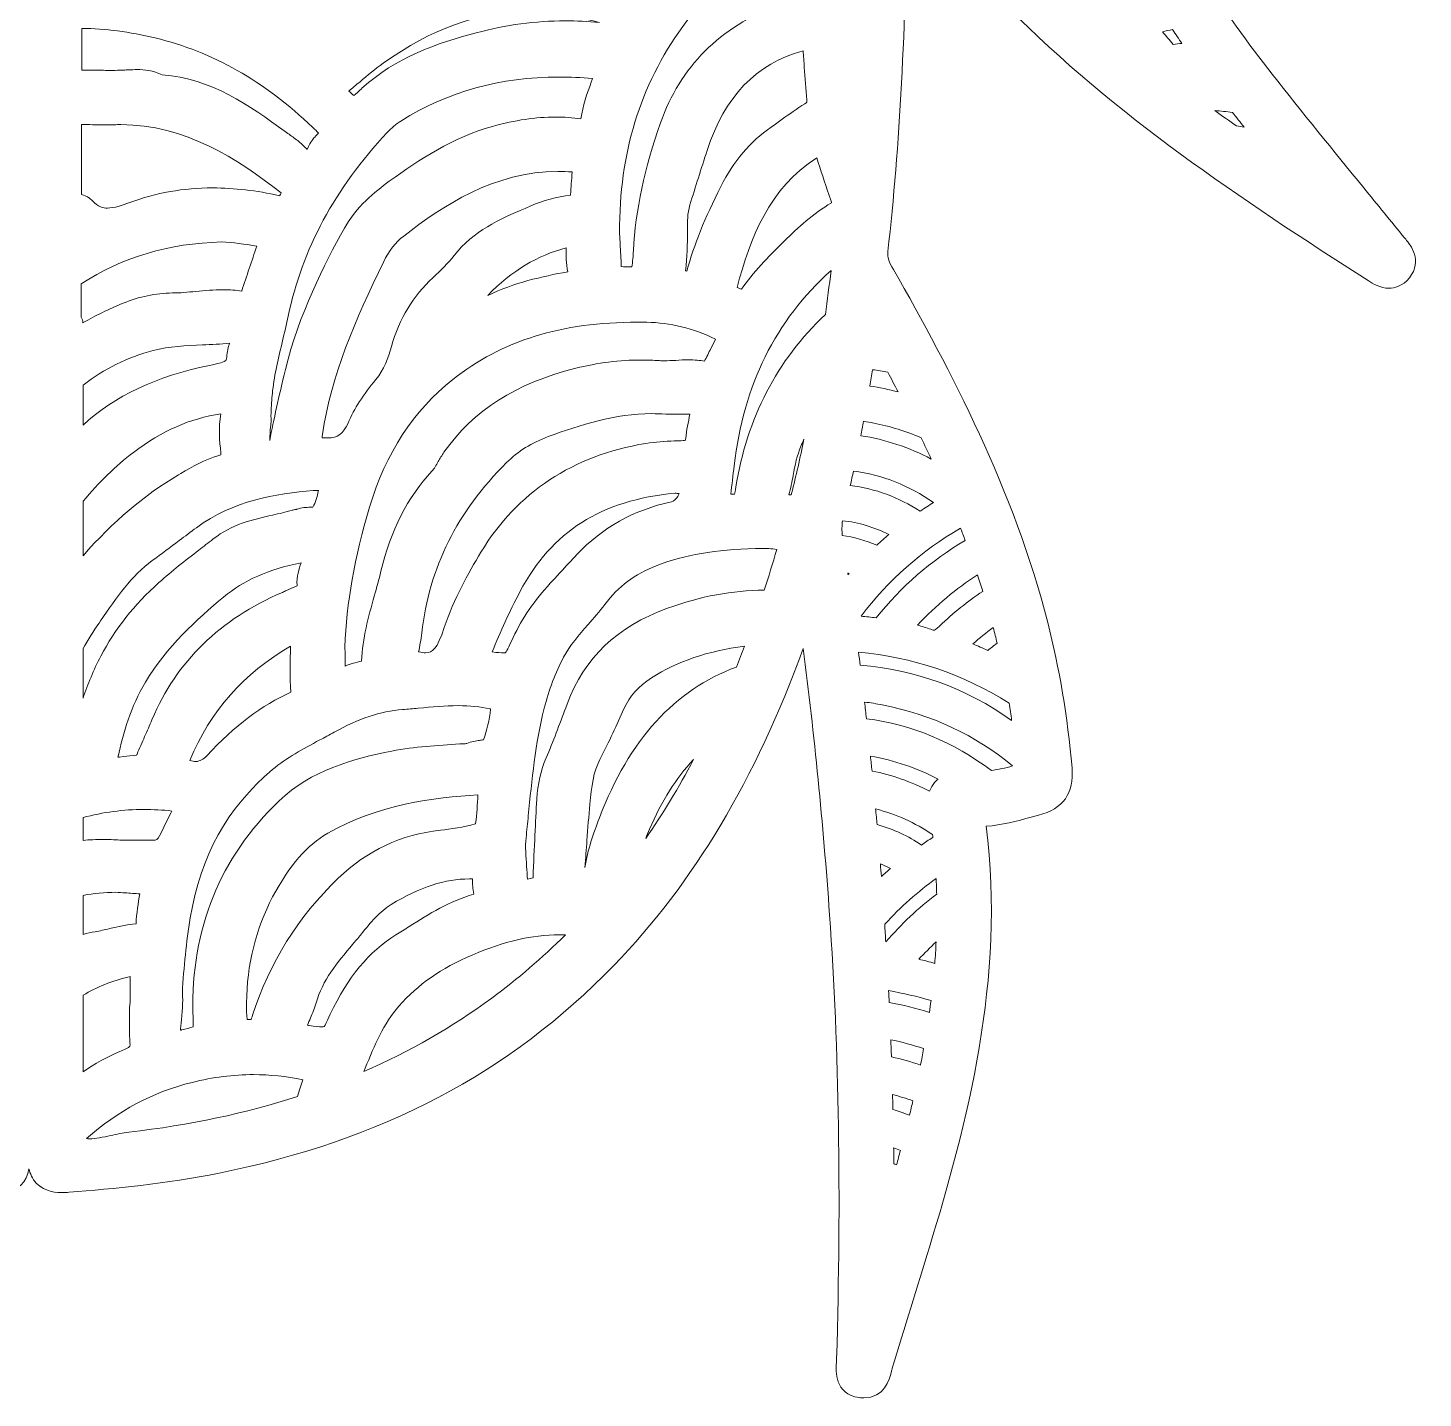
# Model space of a CAD drawing. Extents: x 55 to 1945, y -803 to -197.
# Drawn here: x 757.6 to 983.2, y -800.3 to -578.7 of the extents above; entities that cross this region are included whole.
import ezdxf

# ---------------------------------------------------------------- set-up
doc = ezdxf.new("R2010")
doc.units = 0
doc.header["$MEASUREMENT"] = 0
doc.layers.add('Layer 1', color=7, linetype='Continuous')

# ---------------------------------------------------------------- blocks, each defined once
blk = doc.blocks.new('block 2')
at = {"layer": 'Layer 1', "lineweight": 0}
for points, knots in [([(980.2, -612.68), (978.01, -609.98), (975.82, -607.29), (973.62, -604.6), (968.72, -598.59), (963.66, -592.38), (958.81, -586.19), (951.38, -576.7), (942.23, -563.82), (937.35, -548.26), (936.88, -546.77), (937, -546.29), (938.11, -545.24), (945.05, -538.69), (950.03, -531.23), (952.92, -523.05), (954.92, -517.36), (954.23, -515.91), (948.58, -513.87), (928.52, -506.64), (912.42, -493.97), (900.72, -476.21), (899.19, -473.89), (898.47, -471.72), (898.4, -469.18), (898.25, -464.07), (897.58, -458.73), (896.4, -453.32), (894.46, -444.44), (891.27, -434.42), (882.3, -427.47), (881.82, -427.09), (881.34, -426.74), (880.84, -426.4), (885.52, -422.49), (888.82, -417.27), (890.88, -410.54), (893.45, -402.18), (894.08, -392.92), (892.88, -381.39), (892.88, -381.39), (892.79, -380.54), (892.79, -380.54), (891.75, -370.64), (891.75, -370.64), (898.02, -362.41), (912.49, -343.4), (928.05, -332.67), (947, -328.65), (949, -328.22), (950.32, -327.37), (951.03, -326.06), (952.01, -324.26), (951.42, -322.25), (950.89, -320.89), (946.39, -309.26), (938.54, -301.57), (927.54, -298.03), (926.54, -297.71), (926.54, -297.65), (926.53, -296.78), (926.51, -292.92), (926.78, -289.16), (927.33, -285.61), (929.56, -271.21), (935.07, -257.96), (941.5, -243.37), (941.6, -243.13), (941.79, -242.81), (941.98, -242.48), (942.74, -241.18), (944.76, -237.73), (941.36, -235.19), (940.46, -234.51), (939.51, -234.17), (938.54, -234.17), (936.38, -234.17), (935.04, -235.8), (934.16, -236.89), (933.92, -237.18), (933.7, -237.45), (933.53, -237.61), (911.04, -259.03), (894.13, -285.43), (881.81, -318.32), (880.74, -321.18), (879.69, -324.04), (878.61, -327.02), (873.63, -315.34), (866.33, -304.93), (856.88, -296.02), (855.65, -294.86), (855.39, -294.08), (855.68, -292.39), (858.16, -277.79), (856.25, -264.3), (850, -252.3), (849.56, -251.44), (849.45, -250.71), (849.62, -249.67), (852.55, -231.6), (844.41, -214.21), (828.89, -205.34), (822.41, -201.64), (815.12, -199.69), (807.81, -199.69), (797.77, -199.69), (788.2, -203.19), (780.13, -209.83), (779.41, -210.42), (779.06, -210.53), (778.62, -210.53), (778.48, -210.53), (778.32, -210.51), (778.15, -210.49), (771.35, -209.5), (764.48, -209), (757.73, -209), (751.12, -209), (744.44, -209.48), (737.88, -210.43), (737.6, -210.47), (737.35, -210.49), (737.13, -210.49), (736.54, -210.49), (736.05, -210.36), (735.27, -209.72), (727.41, -203.26), (717.65, -199.71), (707.77, -199.71), (700.37, -199.71), (693.01, -201.69), (686.48, -205.44), (670.95, -214.36), (662.86, -231.82), (665.87, -249.91), (666.02, -250.8), (665.92, -251.42), (665.51, -252.2), (659.13, -264.39), (657.26, -277.72), (659.82, -292.95), (660.04, -294.26), (659.87, -294.75), (658.87, -295.69), (649.22, -304.74), (641.81, -315.28), (636.8, -327.05), (633.94, -319.07), (631.27, -312.04), (628.24, -305.09), (616.62, -278.45), (600.8, -255.52), (581.25, -236.94), (581.09, -236.79), (580.93, -236.62), (580.77, -236.44), (579.95, -235.53), (578.71, -234.17), (576.73, -234.17), (575.84, -234.17), (574.97, -234.46), (574.13, -235.03), (570.78, -237.34), (572.55, -240.68), (573.13, -241.78), (573.24, -241.99), (573.34, -242.19), (573.43, -242.38), (576.28, -248.67), (579.56, -256.14), (582.31, -263.9), (585.68, -273.41), (589.09, -284.74), (588.81, -296.61), (588.79, -297.46), (588.69, -297.65), (588.68, -297.67), (588.68, -297.67), (588.54, -297.81), (588, -297.98), (577.24, -301.41), (569.49, -308.75), (564.95, -319.8), (563.93, -322.29), (563.28, -324.19), (564.19, -325.96), (565.1, -327.71), (567.06, -328.29), (569.53, -328.86), (575.92, -330.33), (582.04, -332.65), (587.72, -335.77), (601.19, -343.16), (612.55, -354.39), (623.49, -371.1), (623.85, -371.66), (623.8, -372.22), (623.58, -373.56), (623.58, -373.56), (623.52, -373.89), (623.52, -373.89), (622.22, -381.95), (621.82, -389.79), (622.33, -397.19), (622.96, -406.5), (625, -417.98), (634.73, -426.42), (628.9, -430.37), (624.67, -436), (621.85, -443.54), (619.02, -451.1), (617.47, -459.67), (616.95, -470.52), (616.86, -472.32), (616.41, -473.77), (615.48, -475.22), (603.68, -493.54), (587.21, -506.58), (566.51, -513.98), (562.16, -515.53), (560.85, -518.28), (562.39, -522.64), (565.45, -531.28), (570.63, -539.02), (577.79, -545.62), (578.63, -546.39), (578.7, -546.68), (578.35, -547.79), (575.44, -557.15), (570.75, -566.38), (563.59, -576.83), (557.77, -585.33), (551.09, -593.44), (544.63, -601.29), (541.67, -604.88), (538.61, -608.6), (535.66, -612.32), (535.54, -612.47), (535.41, -612.62), (535.28, -612.76), (534.49, -613.67), (532.08, -616.41), (534.83, -619.38), (535.99, -620.63), (537.21, -620.89), (538.03, -620.89), (539.54, -620.89), (540.66, -620.06), (541.49, -619.45), (541.64, -619.33), (541.8, -619.22), (541.95, -619.12), (543.82, -617.88), (545.69, -616.65), (547.56, -615.42), (553.71, -611.38), (560.08, -607.2), (566.2, -602.87), (582.76, -591.14), (601.36, -576.52), (615.64, -556.17), (615.74, -576.94), (616.67, -595.29), (618.46, -612.13), (618.77, -614.99), (618.25, -617.27), (616.67, -620.01), (610.06, -631.48), (604.76, -642.12), (600.47, -652.54), (593.95, -668.39), (590.23, -683.37), (589.12, -698.34), (588.81, -702.55), (590.57, -705.07), (594.5, -706.04), (595.16, -706.2), (595.81, -706.39), (596.46, -706.57), (598.33, -707.1), (600.26, -707.65), (602.39, -707.73), (602.56, -707.74), (602.7, -707.75), (602.81, -707.76), (602.81, -707.88), (602.79, -708.04), (602.77, -708.24), (602.01, -714.13), (601.78, -720.27), (602.07, -726.49), (602.98, -745.23), (607.98, -762.81), (613.46, -780.66), (614, -782.4), (614.53, -784.13), (615.07, -785.87), (616.16, -789.4), (617.25, -792.92), (618.32, -796.46), (619.08, -799.02), (620.54, -800.31), (622.65, -800.31), (622.89, -800.31), (623.15, -800.29), (623.4, -800.25), (624.33, -800.11), (627.35, -799.3), (627.08, -794.98), (627.07, -794.76), (627.07, -794.54), (627.07, -794.32), (627.06, -794.11), (627.06, -793.91), (627.05, -793.7), (625.82, -761.99), (626.93, -729.41), (630.36, -696.86), (630.98, -691), (631.71, -685.05), (632.42, -679.28), (632.69, -679.96), (632.96, -680.63), (633.22, -681.3), (634.46, -684.4), (635.73, -687.6), (637.11, -690.71), (649.92, -719.72), (668.32, -739.95), (693.35, -752.56), (709.85, -760.88), (728.61, -765.58), (750.68, -766.94), (751.51, -766.99), (752.19, -767.02), (752.79, -767.02), (756.35, -767.02), (757.46, -765.31), (757.8, -763.21), (758, -764.02), (758.36, -764.85), (759.01, -765.54), (760.45, -767.08), (762.53, -767.08), (763.21, -767.08), (763.57, -767.08), (763.94, -767.06), (764.34, -767.03), (771.51, -766.46), (780, -765.65), (788.57, -763.93), (814.74, -758.68), (835.61, -747.7), (852.36, -730.37), (865.29, -717), (875.34, -700.19), (882.99, -679.08), (884.8, -693.05), (886.21, -707.24), (887.26, -722.18), (888.8, -744.02), (889.17, -767.54), (888.39, -794.08), (888.39, -794.25), (888.38, -794.44), (888.36, -794.62), (888.28, -795.87), (888.02, -799.66), (892.08, -800.24), (892.34, -800.27), (892.59, -800.29), (892.82, -800.29), (896.11, -800.29), (896.91, -797.31), (897.25, -796.03), (897.3, -795.85), (897.35, -795.67), (897.4, -795.49), (899.41, -788.96), (901.41, -782.42), (903.41, -775.88), (909.48, -755.92), (915.7, -732.57), (912.59, -707.84), (915.13, -707.63), (917.54, -706.99), (919.86, -706.37), (919.86, -706.37), (921.02, -706.06), (921.02, -706.06), (925.04, -705.01), (926.82, -702.51), (926.46, -698.41), (925.72, -690.03), (924.43, -682.34), (922.53, -674.89), (917.08, -653.5), (906.86, -634.03), (897.58, -617.8), (896.89, -616.6), (896.59, -615.87), (896.69, -614.91), (898.6, -597.76), (899.6, -578.96), (899.83, -556.08), (904.49, -562.78), (909.84, -569.14), (916.05, -575.39), (933.48, -592.92), (953.58, -606.31), (974.35, -619.6), (975.12, -620.09), (976.28, -620.83), (977.69, -620.83), (977.69, -620.83), (977.69, -620.83), (977.69, -620.83), (978.58, -620.83), (979.88, -620.54), (981, -619.13), (983.22, -616.33), (981.17, -613.85), (980.4, -612.92), (980.4, -612.92), (980.2, -612.68), (980.2, -612.68)], [0, 0, 0, 0, 1, 1, 1, 2, 2, 2, 3, 3, 3, 4, 4, 4, 5, 5, 5, 6, 6, 6, 7, 7, 7, 8, 8, 8, 9, 9, 9, 10, 10, 10, 11, 11, 11, 12, 12, 12, 13, 13, 13, 14, 14, 14, 15, 15, 15, 16, 16, 16, 17, 17, 17, 18, 18, 18, 19, 19, 19, 20, 20, 20, 21, 21, 21, 22, 22, 22, 23, 23, 23, 24, 24, 24, 25, 25, 25, 26, 26, 26, 27, 27, 27, 28, 28, 28, 29, 29, 29, 30, 30, 30, 31, 31, 31, 32, 32, 32, 33, 33, 33, 34, 34, 34, 35, 35, 35, 36, 36, 36, 37, 37, 37, 38, 38, 38, 39, 39, 39, 40, 40, 40, 41, 41, 41, 42, 42, 42, 43, 43, 43, 44, 44, 44, 45, 45, 45, 46, 46, 46, 47, 47, 47, 48, 48, 48, 49, 49, 49, 50, 50, 50, 51, 51, 51, 52, 52, 52, 53, 53, 53, 54, 54, 54, 55, 55, 55, 56, 56, 56, 57, 57, 57, 58, 58, 58, 59, 59, 59, 60, 60, 60, 61, 61, 61, 62, 62, 62, 63, 63, 63, 64, 64, 64, 65, 65, 65, 66, 66, 66, 67, 67, 67, 68, 68, 68, 69, 69, 69, 70, 70, 70, 71, 71, 71, 72, 72, 72, 73, 73, 73, 74, 74, 74, 75, 75, 75, 76, 76, 76, 77, 77, 77, 78, 78, 78, 79, 79, 79, 80, 80, 80, 81, 81, 81, 82, 82, 82, 83, 83, 83, 84, 84, 84, 85, 85, 85, 86, 86, 86, 87, 87, 87, 88, 88, 88, 89, 89, 89, 90, 90, 90, 91, 91, 91, 92, 92, 92, 93, 93, 93, 94, 94, 94, 95, 95, 95, 96, 96, 96, 97, 97, 97, 98, 98, 98, 99, 99, 99, 100, 100, 100, 101, 101, 101, 102, 102, 102, 103, 103, 103, 104, 104, 104, 105, 105, 105, 106, 106, 106, 107, 107, 107, 108, 108, 108, 109, 109, 109, 110, 110, 110, 111, 111, 111, 112, 112, 112, 113, 113, 113, 114, 114, 114, 115, 115, 115, 116, 116, 116, 117, 117, 117, 118, 118, 118, 119, 119, 119, 120, 120, 120, 121, 121, 121, 122, 122, 122, 123, 123, 123, 124, 124, 124, 125, 125, 125, 126, 126, 126, 127, 127, 127, 128, 128, 128, 129, 129, 129, 130, 130, 130, 131, 131, 131, 132, 132, 132, 133, 133, 133, 134, 134, 134, 135, 135, 135, 136, 136, 136, 137, 137, 137, 138, 138, 138, 139, 139, 139, 140, 140, 140, 141, 141, 141, 142, 142, 142, 142]), ([(883.57, -573.35), (882.08, -573.8), (880.58, -574.33), (879.1, -574.9), (869.43, -578.7), (863.15, -584.97), (859.92, -594.1), (857.32, -601.42), (855.89, -608.18), (855.54, -614.77), (855.5, -615.39), (855.43, -616.71), (855.3, -617.37), (855.2, -617.38), (855.07, -617.39), (854.89, -617.39), (854.53, -617.39), (854.1, -617.37), (853.59, -617.34), (853.53, -616.09), (853.47, -614.85), (853.4, -613.61), (853.4, -613.61), (853.31, -611.8), (853.31, -611.8), (853.24, -599.03), (856.58, -588.13), (863.51, -578.49), (868.78, -571.17), (875.81, -566.92), (884.96, -565.52), (884.83, -566.08), (884.69, -566.64), (884.53, -567.22), (884.03, -569.14), (883.5, -571.13), (883.57, -573.35)], [0, 0, 0, 0, 1, 1, 1, 2, 2, 2, 3, 3, 3, 4, 4, 4, 5, 5, 5, 6, 6, 6, 7, 7, 7, 8, 8, 8, 9, 9, 9, 10, 10, 10, 11, 11, 11, 12, 12, 12, 12]), ([(850.06, -577.88), (848.21, -577.69), (846.35, -577.59), (844.5, -577.59), (839.76, -577.59), (834.92, -578.24), (830.12, -579.52), (823.79, -581.2), (817.17, -583.46), (811.65, -588.49), (811.65, -588.49), (811.56, -588.57), (811.56, -588.57), (811.13, -588.96), (810.67, -589.39), (810.32, -589.67), (810.1, -589.47), (809.82, -589.22), (809.53, -588.95), (810.12, -588.47), (810.7, -587.97), (811.29, -587.48), (812.58, -586.39), (813.8, -585.35), (815.09, -584.44), (823.09, -578.82), (830.26, -576.2), (837.67, -576.2), (837.85, -576.2), (838.04, -576.2), (838.23, -576.2), (838.68, -576.23), (839.12, -576.26), (839.56, -576.28), (840.48, -576.34), (841.35, -576.39), (842.21, -576.47), (844.63, -576.71), (847.34, -577.07), (850.06, -577.88)], [0, 0, 0, 0, 1, 1, 1, 2, 2, 2, 3, 3, 3, 4, 4, 4, 5, 5, 5, 6, 6, 6, 7, 7, 7, 8, 8, 8, 9, 9, 9, 10, 10, 10, 11, 11, 11, 12, 12, 12, 13, 13, 13, 13]), ([(778.22, -580.36), (787.52, -582.59), (795.85, -587.32), (803.69, -594.82), (804, -595.12), (804.36, -595.46), (804.63, -595.74), (804.37, -596.04), (804.04, -596.38), (803.9, -596.53), (803.34, -597.12), (803.04, -597.79), (802.81, -598.38), (802.63, -598.21), (802.44, -598.03), (802.29, -597.89), (801.88, -597.5), (801.42, -597.05), (800.87, -596.66), (800.33, -596.27), (799.8, -595.89), (799.26, -595.5), (793.4, -591.27), (787.35, -586.9), (779.38, -586.34), (777.89, -585.58), (776.45, -585.47), (775.33, -585.47), (774.86, -585.47), (774.37, -585.5), (773.89, -585.52), (773.64, -585.53), (773.38, -585.54), (773.12, -585.55), (773.12, -585.55), (772.57, -585.57), (772.57, -585.57), (772.01, -585.59), (771.45, -585.61), (770.89, -585.61), (770.66, -585.61), (770.43, -585.61), (770.2, -585.6), (769.26, -585.56), (768.28, -585.54), (767.3, -585.54), (766.99, -585.54), (766.67, -585.55), (766.36, -585.55), (766.37, -583.31), (766.37, -581.06), (766.38, -578.81), (770.15, -578.84), (774.03, -579.35), (778.22, -580.36)], [0, 0, 0, 0, 1, 1, 1, 2, 2, 2, 3, 3, 3, 4, 4, 4, 5, 5, 5, 6, 6, 6, 7, 7, 7, 8, 8, 8, 9, 9, 9, 10, 10, 10, 11, 11, 11, 12, 12, 12, 13, 13, 13, 14, 14, 14, 15, 15, 15, 16, 16, 16, 17, 17, 17, 18, 18, 18, 18]), ([(942.82, -581.4), (942.26, -580.71), (941.68, -580.03), (941.08, -579.36), (941.62, -579.21), (942.16, -579.09), (942.71, -579.01), (943.21, -579.77), (943.71, -580.51), (944.21, -581.25), (943.75, -581.27), (943.28, -581.32), (942.82, -581.4)], [0, 0, 0, 0, 1, 1, 1, 2, 2, 2, 3, 3, 3, 4, 4, 4, 4]), ([(864.18, -618.05), (864.18, -618.05), (863.98, -617.99), (863.95, -617.99), (864.25, -615.82), (864.27, -613.67), (864.29, -611.59), (864.29, -610.85), (864.3, -610.1), (864.32, -609.36), (864.34, -608.77), (864.46, -608.1), (864.68, -607.36), (865.57, -604.43), (866.5, -601.52), (867.47, -598.54), (870.28, -589.83), (875.36, -584.55), (882.99, -582.43), (883.06, -583.31), (883.11, -584.2), (883.17, -585.08), (883.28, -586.81), (883.39, -588.6), (883.58, -590.38), (883.6, -590.62), (883.59, -590.75), (883.6, -590.76), (883.57, -590.79), (883.48, -590.87), (883.26, -591.01), (881.97, -591.78), (880.77, -592.66), (879.6, -593.5), (879.02, -593.93), (878.43, -594.35), (877.83, -594.77), (874.41, -597.13), (871.74, -600.27), (869.67, -604.38), (867.09, -609.48), (865.34, -613.83), (864.18, -618.05)], [0, 0, 0, 0, 1, 1, 1, 2, 2, 2, 3, 3, 3, 4, 4, 4, 5, 5, 5, 6, 6, 6, 7, 7, 7, 8, 8, 8, 9, 9, 9, 10, 10, 10, 11, 11, 11, 12, 12, 12, 13, 13, 13, 14, 14, 14, 14]), ([(796.75, -645.32), (796.76, -644.66), (796.82, -643.98), (796.88, -643.27), (796.91, -642.92), (796.95, -642.58), (796.97, -642.24), (796.99, -642.02), (796.97, -641.81), (796.93, -641.6), (796.95, -641.28), (796.97, -640.95), (796.98, -640.62), (797.04, -639.49), (797.09, -638.43), (797.21, -637.39), (797.54, -634.71), (798.16, -632.1), (798.81, -629.34), (799.12, -628.03), (799.45, -626.68), (799.73, -625.32), (802.01, -614.49), (807.24, -604.78), (815.73, -595.63), (816.39, -594.93), (817.16, -594.29), (817.95, -593.79), (825.63, -589), (833.99, -586.67), (843.52, -586.67), (845.28, -586.67), (847.1, -586.76), (848.94, -586.92), (848.87, -587.11), (848.8, -587.31), (848.73, -587.5), (848.05, -589.37), (847.36, -591.29), (847.07, -593.43), (845.72, -593.25), (844.35, -593.15), (842.97, -593.15), (839.74, -593.15), (836.4, -593.64), (832.78, -594.65), (826.4, -596.43), (820.98, -599.97), (816.08, -603.53), (813.7, -605.25), (810.73, -607.67), (808.83, -611.09), (805.53, -617.03), (801.47, -624.99), (799.28, -633.98), (798.19, -638.45), (797.39, -642.09), (796.76, -645.43), (796.75, -645.44), (796.75, -645.44), (796.75, -645.44), (796.75, -645.44), (796.75, -645.44), (796.75, -645.44), (796.75, -645.4), (796.75, -645.36), (796.75, -645.32)], [0, 0, 0, 0, 1, 1, 1, 2, 2, 2, 3, 3, 3, 4, 4, 4, 5, 5, 5, 6, 6, 6, 7, 7, 7, 8, 8, 8, 9, 9, 9, 10, 10, 10, 11, 11, 11, 12, 12, 12, 13, 13, 13, 14, 14, 14, 15, 15, 15, 16, 16, 16, 17, 17, 17, 18, 18, 18, 19, 19, 19, 20, 20, 20, 21, 21, 21, 22, 22, 22, 22]), ([(953.06, -594.59), (951.88, -593.77), (950.71, -592.94), (949.54, -592.1), (950.5, -592.17), (951.45, -592.27), (952.4, -592.39), (953.03, -593.19), (953.66, -593.99), (954.29, -594.8), (953.88, -594.72), (953.47, -594.65), (953.06, -594.59)], [0, 0, 0, 0, 1, 1, 1, 2, 2, 2, 3, 3, 3, 4, 4, 4, 4]), ([(768.08, -594.39), (768.13, -594.39), (769.93, -594.41), (770.28, -594.41), (770.71, -594.41), (771.14, -594.4), (771.56, -594.39), (771.94, -594.37), (772.31, -594.37), (772.67, -594.37), (783.01, -594.37), (791.55, -599.89), (798.58, -605.39), (798.53, -605.5), (798.39, -605.81), (798.37, -605.86), (794.55, -605.02), (791, -604.61), (787.53, -604.61), (782.84, -604.61), (778.33, -605.4), (774.13, -606.96), (772.88, -607.42), (771.57, -607.87), (770.5, -607.87), (769.83, -607.87), (769.02, -607.73), (768.05, -606.66), (767.55, -606.11), (766.94, -605.89), (766.62, -605.77), (766.62, -605.77), (766.3, -605.65), (766.3, -605.65), (766.31, -601.86), (766.32, -598.09), (766.33, -594.35), (766.91, -594.35), (767.5, -594.36), (768.08, -594.39)], [0, 0, 0, 0, 1, 1, 1, 2, 2, 2, 3, 3, 3, 4, 4, 4, 5, 5, 5, 6, 6, 6, 7, 7, 7, 8, 8, 8, 9, 9, 9, 10, 10, 10, 11, 11, 11, 12, 12, 12, 13, 13, 13, 13]), ([(887.55, -607.03), (884.6, -608.76), (882.17, -611.03), (879.93, -613.21), (877.2, -615.87), (874.97, -618.21), (873, -620.97), (872.91, -620.94), (872.45, -620.77), (872.31, -620.72), (874.43, -612.67), (877.5, -604.62), (885.2, -599.74), (885.81, -601.74), (886.48, -603.74), (887.13, -605.67), (887.13, -605.67), (887.5, -606.77), (887.5, -606.77), (887.54, -606.87), (887.56, -606.96), (887.57, -607.02), (887.56, -607.02), (887.56, -607.03), (887.55, -607.03)], [0, 0, 0, 0, 1, 1, 1, 2, 2, 2, 3, 3, 3, 4, 4, 4, 5, 5, 5, 6, 6, 6, 7, 7, 7, 8, 8, 8, 8]), ([(838.97, -607.49), (838.97, -607.49), (838.02, -607.91), (838.02, -607.91), (833.93, -609.69), (829.69, -611.53), (826.55, -615.55), (825.57, -616.8), (824.47, -617.89), (823.1, -619.14), (819.94, -622.03), (817.69, -625.77), (816.41, -630.26), (815.89, -632.12), (815.22, -634.05), (813.91, -635.6), (811.86, -638.03), (810.43, -640.27), (809.4, -642.65), (808.67, -644.35), (807.71, -645.04), (806.1, -645.04), (805.96, -645.04), (805.81, -645.04), (805.66, -645.02), (805.63, -645.02), (805.32, -645.01), (805.2, -645.01), (805.22, -644.9), (805.28, -644.49), (805.28, -644.49), (806.66, -634.81), (810.57, -626.09), (815.17, -616.51), (815.96, -614.84), (817.08, -613.42), (818.4, -612.39), (824.63, -607.52), (833.09, -601.94), (843.35, -601.94), (844.09, -601.94), (844.84, -601.97), (845.59, -602.02), (845.61, -602.03), (845.63, -602.03), (845.65, -602.03), (845.65, -602.05), (845.65, -602.07), (845.65, -602.08), (845.53, -603.34), (845.42, -604.48), (845.39, -605.67), (845.39, -605.71), (845.39, -605.74), (845.38, -605.78), (843.13, -606.04), (840.97, -606.61), (838.97, -607.49)], [0, 0, 0, 0, 1, 1, 1, 2, 2, 2, 3, 3, 3, 4, 4, 4, 5, 5, 5, 6, 6, 6, 7, 7, 7, 8, 8, 8, 9, 9, 9, 10, 10, 10, 11, 11, 11, 12, 12, 12, 13, 13, 13, 14, 14, 14, 15, 15, 15, 16, 16, 16, 17, 17, 17, 18, 18, 18, 19, 19, 19, 19]), ([(766.27, -625.52), (766.27, -623.72), (766.27, -621.93), (766.27, -620.13), (772.87, -615.82), (780.5, -613.54), (788.95, -613.35), (790.83, -613.4), (792.7, -613.69), (794.65, -614.02), (793.84, -616.43), (793.02, -618.84), (792.21, -621.28), (791.28, -621.14), (790.3, -621.07), (789.24, -621.07), (787.72, -621.07), (786.23, -621.21), (784.79, -621.35), (783.48, -621.47), (782.25, -621.59), (781.02, -621.6), (778.31, -621.64), (775.63, -622.19), (773.05, -623.25), (770.75, -624.19), (768.57, -625.25), (766.55, -626.41), (766.52, -626.09), (766.42, -625.79), (766.27, -625.52)], [0, 0, 0, 0, 1, 1, 1, 2, 2, 2, 3, 3, 3, 4, 4, 4, 5, 5, 5, 6, 6, 6, 7, 7, 7, 8, 8, 8, 9, 9, 9, 10, 10, 10, 10]), ([(844.93, -618.17), (840.72, -618.94), (836.29, -619.95), (831.99, -621.98), (835.95, -617.96), (840.01, -615.53), (844.67, -614.31), (844.66, -615.5), (844.66, -616.82), (844.93, -618.17)], [0, 0, 0, 0, 1, 1, 1, 2, 2, 2, 3, 3, 3, 3]), ([(886.58, -625.07), (878.74, -632.48), (873.87, -641.88), (872.1, -653.02), (872.01, -653.59), (871.93, -653.92), (871.88, -654.11), (871.75, -654.13), (871.56, -654.14), (871.28, -654.15), (871.47, -652.61), (871.65, -651.08), (871.83, -649.54), (873.36, -636.45), (878.48, -626.11), (887.49, -617.97), (887.21, -620.39), (886.9, -622.76), (886.58, -625.07)], [0, 0, 0, 0, 1, 1, 1, 2, 2, 2, 3, 3, 3, 4, 4, 4, 5, 5, 5, 6, 6, 6, 6]), ([(864.49, -632.41), (863.76, -632.41), (863.06, -632.45), (862.38, -632.49), (861.74, -632.53), (861.14, -632.56), (860.55, -632.56), (860.28, -632.56), (860.02, -632.56), (859.75, -632.54), (858.79, -632.47), (857.82, -632.44), (856.87, -632.44), (853.33, -632.44), (849.75, -632.89), (846.21, -633.78), (836.47, -636.22), (829.71, -640.54), (824.92, -647.36), (824.57, -647.86), (824.28, -648.37), (824, -648.86), (823.65, -649.46), (823.32, -650.03), (822.98, -650.4), (819.04, -654.62), (816.26, -660.08), (814.72, -666.61), (814.4, -667.93), (814.04, -669.23), (813.65, -670.61), (812.71, -673.96), (811.74, -677.41), (811.58, -681.13), (810.69, -681.33), (809.8, -681.6), (808.93, -681.92), (808.94, -681.35), (808.93, -680.8), (808.92, -680.25), (808.92, -679.76), (808.91, -679.27), (808.91, -678.86), (809.15, -671.75), (810.45, -664.35), (812.89, -656.24), (815.54, -647.41), (819.94, -640.66), (826.33, -635.6), (834.34, -629.27), (843.84, -626.32), (856.22, -626.32), (856.72, -626.32), (857.22, -626.32), (857.72, -626.33), (861.48, -626.4), (865.21, -627.31), (868.82, -629.05), (868.57, -629.55), (868.32, -630.06), (868.07, -630.57), (867.73, -631.26), (867.39, -631.95), (867.04, -632.63), (866.27, -632.48), (865.43, -632.41), (864.49, -632.41)], [0, 0, 0, 0, 1, 1, 1, 2, 2, 2, 3, 3, 3, 4, 4, 4, 5, 5, 5, 6, 6, 6, 7, 7, 7, 8, 8, 8, 9, 9, 9, 10, 10, 10, 11, 11, 11, 12, 12, 12, 13, 13, 13, 14, 14, 14, 15, 15, 15, 16, 16, 16, 17, 17, 17, 18, 18, 18, 19, 19, 19, 20, 20, 20, 21, 21, 21, 22, 22, 22, 22]), ([(788.82, -632.88), (788.24, -633.04), (787.62, -633.17), (787.02, -633.3), (778.34, -635.12), (771.74, -638.22), (766.56, -642.95), (766.56, -642.95), (766.56, -636.51), (766.56, -636.51), (770, -633.83), (773.72, -631.99), (777.92, -630.9), (780.49, -630.23), (783.24, -630.11), (785.9, -629.99), (787.33, -629.93), (788.8, -629.87), (790.24, -629.72), (790.05, -630.37), (789.84, -631.11), (789.8, -631.94), (789.77, -632.43), (789.76, -632.62), (788.82, -632.88)], [0, 0, 0, 0, 1, 1, 1, 2, 2, 2, 3, 3, 3, 4, 4, 4, 5, 5, 5, 6, 6, 6, 7, 7, 7, 8, 8, 8, 8]), ([(898.35, -637.6), (896.85, -637.2), (895.33, -636.88), (893.78, -636.64), (893.93, -635.77), (894.08, -634.88), (894.22, -634), (895.05, -634.12), (895.87, -634.26), (896.67, -634.42), (897.23, -635.47), (897.79, -636.53), (898.35, -637.6)], [0, 0, 0, 0, 1, 1, 1, 2, 2, 2, 3, 3, 3, 4, 4, 4, 4]), ([(788.84, -647.43), (788.85, -647.58), (788.85, -647.7), (788.85, -647.79), (788.75, -647.82), (788.64, -647.86), (788.49, -647.9), (786.18, -648.52), (784.25, -649.68), (782.37, -650.79), (782.37, -650.79), (781.99, -651.02), (781.99, -651.02), (776.45, -654.3), (771.4, -658.58), (766.56, -664.08), (766.56, -661.14), (766.56, -658.21), (766.56, -655.29), (769.14, -652.19), (771.82, -649.59), (774.73, -647.37), (779.3, -643.89), (783.92, -641.85), (788.84, -641.16), (788.46, -643.39), (788.63, -645.54), (788.84, -647.43)], [0, 0, 0, 0, 1, 1, 1, 2, 2, 2, 3, 3, 3, 4, 4, 4, 5, 5, 5, 6, 6, 6, 7, 7, 7, 8, 8, 8, 9, 9, 9, 9]), ([(862.15, -645.53), (860.65, -645.6), (859.11, -645.67), (857.54, -645.93), (845.72, -647.89), (836.76, -653.81), (830.89, -663.53), (828.83, -666.94), (826.51, -671.05), (824.96, -675.71), (823.8, -679.19), (823.08, -679.78), (821.92, -679.78), (821.62, -679.78), (821.28, -679.74), (820.9, -679.65), (820.87, -679.64), (820.85, -679.64), (820.82, -679.63), (821.02, -678.73), (821.18, -677.73), (821.31, -676.58), (822.55, -665.98), (827.04, -656.97), (835.04, -649.03), (836.92, -647.16), (839.06, -645.83), (841.75, -644.83), (846.97, -642.9), (852.61, -641.11), (858.49, -641.11), (859.26, -641.11), (860.03, -641.14), (860.78, -641.2), (860.84, -641.21), (860.91, -641.21), (860.97, -641.21), (860.97, -641.21), (864.42, -641.21), (864.69, -641.21), (864.4, -642.46), (864.13, -643.76), (864, -645.1), (863.98, -645.25), (863.96, -645.35), (863.94, -645.42), (863.87, -645.43), (863.75, -645.45), (863.58, -645.46), (863.1, -645.49), (862.63, -645.51), (862.15, -645.53)], [0, 0, 0, 0, 1, 1, 1, 2, 2, 2, 3, 3, 3, 4, 4, 4, 5, 5, 5, 6, 6, 6, 7, 7, 7, 8, 8, 8, 9, 9, 9, 10, 10, 10, 11, 11, 11, 12, 12, 12, 13, 13, 13, 14, 14, 14, 15, 15, 15, 16, 16, 16, 17, 17, 17, 17]), ([(903.7, -648.47), (900.13, -646.57), (896.29, -645.29), (892.32, -644.68), (892.47, -643.9), (892.62, -643.12), (892.77, -642.35), (893.32, -642.43), (893.86, -642.53), (894.39, -642.63), (897.07, -643.17), (899.65, -643.97), (902.07, -645.01), (902.62, -646.16), (903.16, -647.31), (903.7, -648.47)], [0, 0, 0, 0, 1, 1, 1, 2, 2, 2, 3, 3, 3, 4, 4, 4, 5, 5, 5, 5]), ([(881.13, -654.03), (881.13, -654.03), (881.07, -654.21), (881.06, -654.24), (880.95, -654.24), (880.71, -654.23), (880.69, -654.23), (880.97, -653.18), (881.17, -652.13), (881.37, -651.11), (881.69, -649.42), (882, -647.83), (882.62, -646.39), (882.78, -646.01), (882.95, -645.63), (883.12, -645.25), (882.5, -648.25), (881.83, -651.18), (881.13, -654.03)], [0, 0, 0, 0, 1, 1, 1, 2, 2, 2, 3, 3, 3, 4, 4, 4, 5, 5, 5, 6, 6, 6, 6]), ([(901.88, -656.89), (898.43, -654.63), (894.65, -653.24), (890.61, -652.72), (890.79, -651.94), (890.96, -651.17), (891.13, -650.4), (895.76, -651.02), (900.09, -652.73), (904.06, -655.48), (903.34, -655.93), (902.61, -656.4), (901.88, -656.89)], [0, 0, 0, 0, 1, 1, 1, 2, 2, 2, 3, 3, 3, 4, 4, 4, 4]), ([(766.56, -679.11), (767.36, -677.7), (768.23, -676.31), (769.15, -674.97), (769.15, -674.97), (769.41, -674.59), (769.41, -674.59), (771.96, -670.87), (774.37, -667.35), (777.76, -664.88), (779.23, -663.81), (780.68, -662.72), (782.13, -661.62), (783.05, -660.93), (783.96, -660.24), (784.88, -659.56), (790.8, -655.16), (797.75, -654.05), (803.78, -653.56), (804, -653.56), (804.57, -653.56), (804.63, -653.56), (804.39, -654.56), (804.14, -655.49), (803.74, -656.22), (803.59, -656.23), (803.42, -656.23), (803.29, -656.24), (802.66, -656.26), (801.88, -656.3), (801.14, -656.57), (801.09, -656.59), (801.04, -656.59), (800.98, -656.6), (800.77, -656.64), (800.56, -656.68), (800.35, -656.74), (799.34, -657.04), (798.3, -657.27), (797.19, -657.52), (793.96, -658.25), (790.61, -659.01), (787.6, -661.38), (786.82, -661.99), (786.04, -662.6), (785.26, -663.2), (783.12, -664.85), (780.91, -666.57), (778.83, -668.43), (774.82, -672.03), (771.74, -675.92), (769.43, -680.32), (768.25, -682.55), (767.37, -684.85), (766.56, -687.13), (766.56, -684.46), (766.56, -681.78), (766.56, -679.11)], [0, 0, 0, 0, 1, 1, 1, 2, 2, 2, 3, 3, 3, 4, 4, 4, 5, 5, 5, 6, 6, 6, 7, 7, 7, 8, 8, 8, 9, 9, 9, 10, 10, 10, 11, 11, 11, 12, 12, 12, 13, 13, 13, 14, 14, 14, 15, 15, 15, 16, 16, 16, 17, 17, 17, 18, 18, 18, 19, 19, 19, 19]), ([(862.93, -654.02), (862.89, -654.17), (862.82, -654.33), (862.74, -654.49), (862.48, -654.94), (862.08, -655.27), (861.69, -655.36), (855.62, -656.68), (850.48, -659.55), (846.41, -663.89), (845.52, -664.84), (844.63, -665.8), (843.75, -666.76), (843.2, -667.36), (842.65, -667.95), (842.1, -668.55), (839.55, -671.29), (837.59, -674.17), (836.1, -677.33), (835.64, -678.33), (835.11, -679.44), (834.83, -679.79), (834.78, -679.79), (834.7, -679.8), (834.57, -679.8), (834.15, -679.8), (833.52, -679.74), (832.72, -679.65), (834, -676.4), (835.51, -673.12), (837.2, -669.91), (842.34, -660.18), (850.32, -655.1), (862.3, -653.96), (862.5, -653.99), (862.71, -654.01), (862.93, -654.02)], [0, 0, 0, 0, 1, 1, 1, 2, 2, 2, 3, 3, 3, 4, 4, 4, 5, 5, 5, 6, 6, 6, 7, 7, 7, 8, 8, 8, 9, 9, 9, 10, 10, 10, 11, 11, 11, 12, 12, 12, 12]), ([(889.32, -660.82), (889.24, -660.03), (889.25, -659.24), (889.35, -658.42), (891.96, -658.7), (894.47, -659.45), (896.83, -660.67), (896.18, -661.21), (895.54, -661.79), (894.9, -662.4), (893.06, -661.59), (891.19, -661.06), (889.32, -660.82)], [0, 0, 0, 0, 1, 1, 1, 2, 2, 2, 3, 3, 3, 4, 4, 4, 4]), ([(909.19, -661.61), (903.67, -664.87), (898.83, -669.08), (894.78, -674.13), (894.01, -674.03), (893.21, -673.95), (892.34, -673.87), (896.69, -668.11), (902.19, -663.24), (908.44, -659.62), (908.69, -660.28), (908.94, -660.95), (909.19, -661.61)], [0, 0, 0, 0, 1, 1, 1, 2, 2, 2, 3, 3, 3, 4, 4, 4, 4]), ([(876.69, -669.66), (871.54, -669.68), (866.42, -670.63), (861.05, -672.58), (852.91, -675.53), (847.6, -680.6), (844.82, -688.07), (844.82, -688.07), (844.6, -688.67), (844.6, -688.67), (843.6, -691.35), (842.57, -694.13), (841.44, -696.78), (840.58, -698.82), (840.08, -701.01), (839.93, -703.47), (839.71, -707.18), (839.52, -711.12), (839.32, -716.17), (839, -716.24), (838.71, -716.33), (838.44, -716.41), (838.44, -716.41), (838.43, -716.41), (838.42, -716.41), (838.39, -715.7), (838.33, -715.01), (838.28, -714.32), (838.16, -712.72), (838.04, -711.2), (838.19, -709.71), (838.32, -708.52), (838.43, -707.33), (838.55, -706.14), (839.11, -700.38), (839.7, -694.42), (841.12, -688.76), (841.88, -685.74), (842.91, -683.03), (844.26, -680.48), (845.27, -678.57), (846.7, -676.95), (848.21, -675.23), (849.12, -674.19), (850.07, -673.12), (850.94, -671.95), (853.1, -669.07), (855.8, -667.03), (859.21, -665.72), (863.87, -663.93), (868.82, -663.07), (875.26, -662.93), (875.29, -662.93), (875.31, -662.93), (875.34, -662.93), (875.64, -662.91), (875.95, -662.9), (876.26, -662.9), (877.04, -662.9), (877.86, -662.96), (878.71, -663.06), (878.07, -665.29), (877.39, -667.5), (876.69, -669.66)], [0, 0, 0, 0, 1, 1, 1, 2, 2, 2, 3, 3, 3, 4, 4, 4, 5, 5, 5, 6, 6, 6, 7, 7, 7, 8, 8, 8, 9, 9, 9, 10, 10, 10, 11, 11, 11, 12, 12, 12, 13, 13, 13, 14, 14, 14, 15, 15, 15, 16, 16, 16, 17, 17, 17, 18, 18, 18, 19, 19, 19, 20, 20, 20, 21, 21, 21, 21]), ([(801.17, -668.86), (801.17, -668.91), (801.17, -668.95), (801.17, -668.98), (801.12, -669), (801.05, -669.03), (800.96, -669.07), (800.41, -669.26), (799.91, -669.49), (799.48, -669.7), (799.25, -669.81), (799.03, -669.92), (798.8, -670.02), (788.65, -674.37), (781.74, -681.1), (777.71, -690.61), (777.32, -691.52), (776.92, -692.43), (776.52, -693.34), (776.11, -694.28), (775.69, -695.22), (775.29, -696.16), (775.28, -696.2), (775.25, -696.25), (775.23, -696.32), (774.49, -696.41), (773.76, -696.49), (773.14, -696.57), (773.14, -696.57), (772.47, -696.64), (772.47, -696.64), (772.38, -696.64), (772.29, -696.64), (772.21, -696.64), (772.21, -696.62), (772.22, -696.6), (772.22, -696.58), (773.08, -692.82), (774.28, -688.45), (776.64, -684.53), (780.09, -678.8), (784.97, -674.36), (789.29, -670.77), (792.55, -668.07), (796.56, -666.29), (801.81, -665.22), (801.46, -666.23), (801.06, -667.46), (801.17, -668.86)], [0, 0, 0, 0, 1, 1, 1, 2, 2, 2, 3, 3, 3, 4, 4, 4, 5, 5, 5, 6, 6, 6, 7, 7, 7, 8, 8, 8, 9, 9, 9, 10, 10, 10, 11, 11, 11, 12, 12, 12, 13, 13, 13, 14, 14, 14, 15, 15, 15, 16, 16, 16, 16]), ([(890.24, -667.18), (890.23, -667.09), (890.21, -666.99), (890.2, -666.9), (890.28, -666.92), (890.36, -666.94), (890.43, -666.96), (890.37, -667.03), (890.31, -667.11), (890.24, -667.18)], [0, 0, 0, 0, 1, 1, 1, 2, 2, 2, 3, 3, 3, 3]), ([(912.02, -669.85), (909.59, -671.46), (907.25, -673.34), (905.05, -675.46), (904.41, -676.08), (904.21, -676.12), (904.16, -676.12), (904.11, -676.12), (903.95, -676.11), (903.63, -675.99), (902.92, -675.72), (902.19, -675.5), (901.46, -675.32), (904.49, -672.1), (907.74, -669.38), (911.16, -667.2), (911.45, -668.08), (911.74, -668.96), (912.02, -669.85)], [0, 0, 0, 0, 1, 1, 1, 2, 2, 2, 3, 3, 3, 4, 4, 4, 5, 5, 5, 6, 6, 6, 6]), ([(914.35, -678.22), (913.83, -678.61), (913.33, -679), (912.84, -679.41), (912.04, -679.04), (911.22, -678.69), (910.43, -678.35), (911.49, -677.41), (912.58, -676.53), (913.71, -675.72), (913.93, -676.55), (914.14, -677.39), (914.35, -678.22)], [0, 0, 0, 0, 1, 1, 1, 2, 2, 2, 3, 3, 3, 4, 4, 4, 4]), ([(800.17, -686.16), (795.48, -688.25), (791.14, -691.53), (786.56, -696.45), (786.05, -696.99), (785.45, -697.31), (784.8, -697.38), (784.54, -697.37), (784.17, -697.29), (783.81, -697.18), (787.17, -689.18), (792.53, -683.11), (800.13, -678.69), (800.03, -681.12), (799.96, -683.62), (800.17, -686.16)], [0, 0, 0, 0, 1, 1, 1, 2, 2, 2, 3, 3, 3, 4, 4, 4, 5, 5, 5, 5]), ([(872.19, -682.09), (862.16, -685.81), (854.9, -693.8), (850.04, -706.48), (849.08, -708.98), (848.16, -711.65), (847.7, -714.49), (847.82, -713.03), (847.93, -711.56), (848.03, -710.13), (848.17, -708.2), (848.32, -706.19), (848.51, -704.24), (848.78, -701.38), (849.07, -699.04), (850.13, -697.02), (851.6, -694.19), (852.91, -691.32), (854, -688.87), (854.91, -686.82), (856.37, -685.18), (858.46, -683.84), (862.67, -681.16), (867.51, -679.5), (873.52, -678.71), (873.09, -679.83), (872.65, -680.96), (872.19, -682.09)], [0, 0, 0, 0, 1, 1, 1, 2, 2, 2, 3, 3, 3, 4, 4, 4, 5, 5, 5, 6, 6, 6, 7, 7, 7, 8, 8, 8, 9, 9, 9, 9]), ([(916.69, -690.71), (909.29, -685.49), (901.08, -682.5), (892.2, -681.8), (892.12, -681.1), (892.03, -680.39), (891.94, -679.69), (900.55, -680.44), (908.92, -683.26), (916.31, -687.93), (916.45, -688.86), (916.58, -689.78), (916.69, -690.71)], [0, 0, 0, 0, 1, 1, 1, 2, 2, 2, 3, 3, 3, 4, 4, 4, 4]), ([(913.43, -698.83), (907.28, -694.19), (900.49, -691.38), (893.22, -690.45), (893.12, -689.55), (893.02, -688.65), (892.91, -687.75), (893.89, -687.87), (894.84, -688.02), (895.78, -688.21), (903.75, -689.76), (910.84, -693.08), (916.85, -698.08), (915.65, -698.41), (914.52, -698.65), (913.43, -698.83)], [0, 0, 0, 0, 1, 1, 1, 2, 2, 2, 3, 3, 3, 4, 4, 4, 5, 5, 5, 5]), ([(828.63, -694.45), (828.52, -694.48), (828.16, -694.5), (827.93, -694.51), (827.93, -694.51), (827.47, -694.53), (827.47, -694.53), (823.89, -694.75), (820.18, -694.97), (816.51, -695.68), (810.11, -696.94), (803.47, -698.78), (798.27, -703.73), (788.69, -712.88), (784, -724.46), (784.33, -738.15), (784.33, -738.15), (784.34, -738.43), (784.34, -738.43), (784.36, -739.13), (784.38, -739.86), (784.35, -740.28), (783.93, -740.43), (783.18, -740.61), (782.5, -740.78), (782.44, -740.8), (782.38, -740.81), (782.33, -740.81), (782.33, -740.74), (782.33, -740.65), (782.34, -740.54), (782.34, -740.54), (782.43, -739.7), (782.43, -739.7), (782.59, -738.03), (782.77, -736.31), (782.62, -734.77), (782.84, -730.55), (783.26, -726.58), (783.9, -722.67), (785.53, -712.65), (789.88, -704.8), (797.2, -698.67), (799.5, -696.75), (802.09, -695.35), (804.84, -693.88), (805.61, -693.47), (806.39, -693.05), (807.16, -692.62), (811.11, -690.42), (814.63, -689.26), (818.21, -688.97), (819.06, -688.9), (819.91, -688.82), (820.76, -688.74), (822.99, -688.53), (825.09, -688.33), (827.2, -688.33), (829.11, -688.33), (830.78, -688.5), (832.32, -688.85), (832.36, -688.86), (832.41, -688.87), (832.46, -688.88), (832.28, -690.63), (831.88, -692.32), (831.28, -693.85), (831.1, -693.88), (830.86, -693.92), (830.68, -693.95), (830.08, -694.03), (829.34, -694.14), (828.63, -694.45)], [0, 0, 0, 0, 1, 1, 1, 2, 2, 2, 3, 3, 3, 4, 4, 4, 5, 5, 5, 6, 6, 6, 7, 7, 7, 8, 8, 8, 9, 9, 9, 10, 10, 10, 11, 11, 11, 12, 12, 12, 13, 13, 13, 14, 14, 14, 15, 15, 15, 16, 16, 16, 17, 17, 17, 18, 18, 18, 19, 19, 19, 20, 20, 20, 21, 21, 21, 22, 22, 22, 23, 23, 23, 24, 24, 24, 24]), ([(904.22, -700.78), (903.93, -701.12), (903.64, -701.58), (903.44, -702.18), (900.45, -700.63), (897.33, -699.53), (894.12, -698.9), (894.04, -698.1), (893.95, -697.29), (893.87, -696.48), (897.76, -697.19), (901.43, -698.43), (904.82, -700.2), (904.58, -700.39), (904.38, -700.59), (904.22, -700.78)], [0, 0, 0, 0, 1, 1, 1, 2, 2, 2, 3, 3, 3, 4, 4, 4, 5, 5, 5, 5]), ([(857.53, -709.81), (857.72, -709.32), (857.92, -708.83), (858.14, -708.33), (860.07, -703.8), (862.43, -700.06), (865.27, -697.06), (862.87, -701.58), (860.3, -705.82), (857.53, -709.81)], [0, 0, 0, 0, 1, 1, 1, 2, 2, 2, 3, 3, 3, 3]), ([(830.4, -702.77), (830.33, -704.27), (830.21, -705.83), (830.04, -707.41), (830.02, -707.42), (830, -707.42), (829.97, -707.43), (828.06, -708.01), (826.05, -708.28), (824.33, -708.47), (818.03, -709.16), (812.48, -711.77), (807.82, -716.24), (801.32, -722.48), (796.67, -729.93), (793.98, -738.39), (793.85, -738.8), (793.74, -739.01), (793.68, -739.11), (793.65, -739.11), (793.61, -739.11), (793.55, -739.11), (793.43, -739.11), (793.29, -739.1), (793.12, -739.08), (793.08, -738.84), (793.04, -738.49), (793.02, -738.23), (793.02, -738.23), (793, -738.09), (793, -738.09), (792.97, -737.8), (792.98, -737.45), (792.99, -737.07), (793, -736.85), (793, -736.64), (793, -736.43), (793.03, -730.31), (794.49, -724.38), (797.22, -719.27), (800, -714.07), (802.75, -710.89), (806.13, -708.96), (814.27, -704.3), (823.31, -703.18), (830.4, -702.77)], [0, 0, 0, 0, 1, 1, 1, 2, 2, 2, 3, 3, 3, 4, 4, 4, 5, 5, 5, 6, 6, 6, 7, 7, 7, 8, 8, 8, 9, 9, 9, 10, 10, 10, 11, 11, 11, 12, 12, 12, 13, 13, 13, 14, 14, 14, 15, 15, 15, 15]), ([(766.57, -706.43), (769.76, -705.56), (773.07, -705.12), (776.43, -705.12), (777.9, -705.12), (779.41, -705.2), (780.93, -705.37), (780.4, -706.37), (779.92, -707.37), (779.44, -708.36), (779.44, -708.36), (778.95, -709.38), (778.95, -709.38), (778.63, -710.05), (778.39, -710.09), (777.95, -710.09), (777.95, -710.09), (777.94, -710.09), (777.94, -710.09), (777.2, -710.07), (776.46, -710.06), (775.72, -710.06), (775.17, -710.06), (773.03, -710.07), (772.51, -710.07), (771.58, -710.01), (770.66, -709.97), (769.76, -709.97), (768.68, -709.97), (767.61, -710.02), (766.57, -710.12), (766.57, -708.89), (766.57, -707.66), (766.57, -706.43)], [0, 0, 0, 0, 1, 1, 1, 2, 2, 2, 3, 3, 3, 4, 4, 4, 5, 5, 5, 6, 6, 6, 7, 7, 7, 8, 8, 8, 9, 9, 9, 10, 10, 10, 11, 11, 11, 11]), ([(894.71, -705.04), (898.02, -705.87), (901.05, -707.24), (903.91, -709.19), (903.93, -709.34), (903.94, -709.49), (903.96, -709.64), (903.28, -710.06), (902.67, -710.47), (902.12, -710.87), (900.01, -709.42), (897.6, -708.31), (894.93, -707.57), (894.86, -706.73), (894.78, -705.88), (894.71, -705.04)], [0, 0, 0, 0, 1, 1, 1, 2, 2, 2, 3, 3, 3, 4, 4, 4, 5, 5, 5, 5]), ([(895.47, -713.91), (896.02, -714.14), (896.56, -714.39), (897.1, -714.67), (896.61, -715.08), (896.12, -715.5), (895.63, -715.95), (895.58, -715.27), (895.52, -714.59), (895.47, -713.91)], [0, 0, 0, 0, 1, 1, 1, 2, 2, 2, 3, 3, 3, 3]), ([(806.31, -738.72), (806.03, -739.32), (805.72, -739.99), (805.54, -740.24), (805.47, -740.25), (805.35, -740.26), (805.17, -740.26), (804.72, -740.26), (804.08, -740.2), (803.14, -740.06), (803.04, -740.05), (802.95, -740.04), (802.85, -740.02), (803, -739.63), (803.16, -739.24), (803.33, -738.83), (803.66, -738.07), (803.99, -737.27), (804.24, -736.41), (805.29, -732.73), (807.65, -729.92), (810.15, -726.95), (810.58, -726.42), (811.02, -725.9), (811.46, -725.37), (811.46, -725.37), (811.52, -725.3), (811.52, -725.3), (813.02, -723.46), (814.57, -721.57), (816.38, -720.48), (821.09, -717.66), (825.1, -716.35), (829.02, -716.35), (829.19, -716.35), (829.36, -716.35), (829.53, -716.35), (829.52, -717.13), (829.58, -717.95), (829.72, -718.84), (825.81, -719.92), (822.51, -722.02), (819.3, -724.06), (818.58, -724.52), (817.87, -724.97), (817.14, -725.42), (812.81, -728.07), (809.35, -732.26), (806.54, -738.22), (806.54, -738.22), (806.31, -738.72), (806.31, -738.72)], [0, 0, 0, 0, 1, 1, 1, 2, 2, 2, 3, 3, 3, 4, 4, 4, 5, 5, 5, 6, 6, 6, 7, 7, 7, 8, 8, 8, 9, 9, 9, 10, 10, 10, 11, 11, 11, 12, 12, 12, 13, 13, 13, 14, 14, 14, 15, 15, 15, 16, 16, 16, 17, 17, 17, 17]), ([(896.35, -726.54), (896.29, -725.59), (896.23, -724.63), (896.17, -723.68), (898.77, -720.88), (901.56, -718.39), (904.49, -716.26), (904.53, -717.11), (904.56, -717.96), (904.58, -718.81), (901.61, -721.05), (898.85, -723.64), (896.35, -726.54)], [0, 0, 0, 0, 1, 1, 1, 2, 2, 2, 3, 3, 3, 4, 4, 4, 4]), ([(766.57, -719.01), (768.26, -718.69), (770.05, -718.52), (771.89, -718.52), (772.37, -718.55), (772.85, -718.58), (773.33, -718.61), (774.16, -718.66), (774.96, -718.71), (775.75, -718.77), (775.47, -720.24), (775.22, -721.88), (775.14, -723.61), (773.64, -723.73), (772.23, -724.06), (770.86, -724.39), (770.05, -724.58), (769.29, -724.76), (768.53, -724.89), (767.87, -725), (767.22, -725.15), (766.58, -725.33), (766.58, -723.23), (766.57, -721.12), (766.57, -719.01)], [0, 0, 0, 0, 1, 1, 1, 2, 2, 2, 3, 3, 3, 4, 4, 4, 5, 5, 5, 6, 6, 6, 7, 7, 7, 8, 8, 8, 8]), ([(832.63, -735.63), (826.29, -740.31), (819.35, -744.29), (811.94, -747.52), (812.01, -747.34), (812.09, -747.15), (812.17, -746.97), (813.7, -743.26), (815.14, -739.76), (817.64, -736.92), (820.71, -733.42), (824.47, -730.8), (829.47, -728.66), (834.66, -726.44), (839.14, -725.4), (843.56, -725.4), (843.56, -725.4), (844.37, -725.41), (844.54, -725.41), (840.82, -729.11), (836.83, -732.54), (832.63, -735.63)], [0, 0, 0, 0, 1, 1, 1, 2, 2, 2, 3, 3, 3, 4, 4, 4, 5, 5, 5, 6, 6, 6, 7, 7, 7, 7]), ([(904.27, -730.03), (903.39, -729.76), (902.52, -729.53), (901.7, -729.34), (902.6, -728.36), (903.53, -727.43), (904.48, -726.54), (904.43, -727.71), (904.35, -728.87), (904.27, -730.03)], [0, 0, 0, 0, 1, 1, 1, 2, 2, 2, 3, 3, 3, 3]), ([(766.58, -735.16), (768.76, -733.84), (771.26, -732.85), (774.18, -732.14), (774.18, -733.15), (774.18, -734.16), (774.18, -735.16), (774.18, -735.16), (774.18, -736.44), (774.18, -736.44), (774.13, -736.64), (774.1, -736.84), (774.1, -737.06), (774.1, -737.6), (774.09, -738.15), (774.08, -738.7), (774.06, -740.02), (774.03, -741.39), (774.15, -742.79), (774.2, -743.41), (774.2, -743.49), (773.5, -743.81), (773.18, -743.96), (772.85, -744.11), (772.52, -744.26), (770.51, -745.18), (768.44, -746.12), (766.6, -747.57), (766.59, -743.44), (766.59, -739.3), (766.58, -735.16)], [0, 0, 0, 0, 1, 1, 1, 2, 2, 2, 3, 3, 3, 4, 4, 4, 5, 5, 5, 6, 6, 6, 7, 7, 7, 8, 8, 8, 9, 9, 9, 10, 10, 10, 10]), ([(903.41, -737.94), (901.29, -737.26), (899.11, -736.74), (896.89, -736.36), (896.86, -735.71), (896.83, -735.07), (896.79, -734.42), (899.15, -734.83), (901.45, -735.36), (903.66, -736.03), (903.58, -736.67), (903.49, -737.3), (903.41, -737.94)], [0, 0, 0, 0, 1, 1, 1, 2, 2, 2, 3, 3, 3, 4, 4, 4, 4]), ([(901.97, -746.45), (900.44, -745.92), (898.86, -745.48), (897.26, -745.13), (897.22, -744.2), (897.19, -743.28), (897.15, -742.36), (898.96, -742.73), (900.74, -743.21), (902.47, -743.8), (902.31, -744.68), (902.14, -745.57), (901.97, -746.45)], [0, 0, 0, 0, 1, 1, 1, 2, 2, 2, 3, 3, 3, 4, 4, 4, 4]), ([(801.26, -751.54), (792.83, -754.26), (783.89, -756.15), (773.97, -757.31), (773, -757.42), (772, -757.64), (771.04, -757.85), (769.82, -758.11), (768.56, -758.38), (767.59, -758.38), (767.44, -758.38), (767.27, -758.38), (767.11, -758.35), (772.24, -753.81), (777.85, -750.83), (784.22, -749.25), (787.55, -748.42), (790.88, -748), (794.11, -748), (796.76, -748), (799.43, -748.28), (802.08, -748.83), (801.78, -749.68), (801.51, -750.57), (801.26, -751.54)], [0, 0, 0, 0, 1, 1, 1, 2, 2, 2, 3, 3, 3, 4, 4, 4, 5, 5, 5, 6, 6, 6, 7, 7, 7, 8, 8, 8, 8]), ([(900.18, -754.57), (899.3, -754.23), (898.4, -753.92), (897.5, -753.66), (897.48, -752.84), (897.46, -752.03), (897.44, -751.21), (898.56, -751.51), (899.65, -751.85), (900.73, -752.25), (900.55, -753.02), (900.37, -753.8), (900.18, -754.57)], [0, 0, 0, 0, 1, 1, 1, 2, 2, 2, 3, 3, 3, 4, 4, 4, 4]), ([(898.08, -762.59), (897.94, -762.53), (897.8, -762.47), (897.65, -762.41), (897.64, -761.55), (897.63, -760.7), (897.62, -759.84), (897.99, -759.97), (898.36, -760.11), (898.72, -760.26), (898.51, -761.04), (898.3, -761.82), (898.08, -762.59)], [0, 0, 0, 0, 1, 1, 1, 2, 2, 2, 3, 3, 3, 4, 4, 4, 4])]:
    blk.add_open_spline(points, degree=3, knots=knots, dxfattribs=at)

msp = doc.modelspace()

# ---------------------------------------------------------------- block references
at = {"layer": 'Layer 1'}
msp.add_blockref('block 2', (0, 0), dxfattribs=at)

doc.saveas('drawing.dxf')
